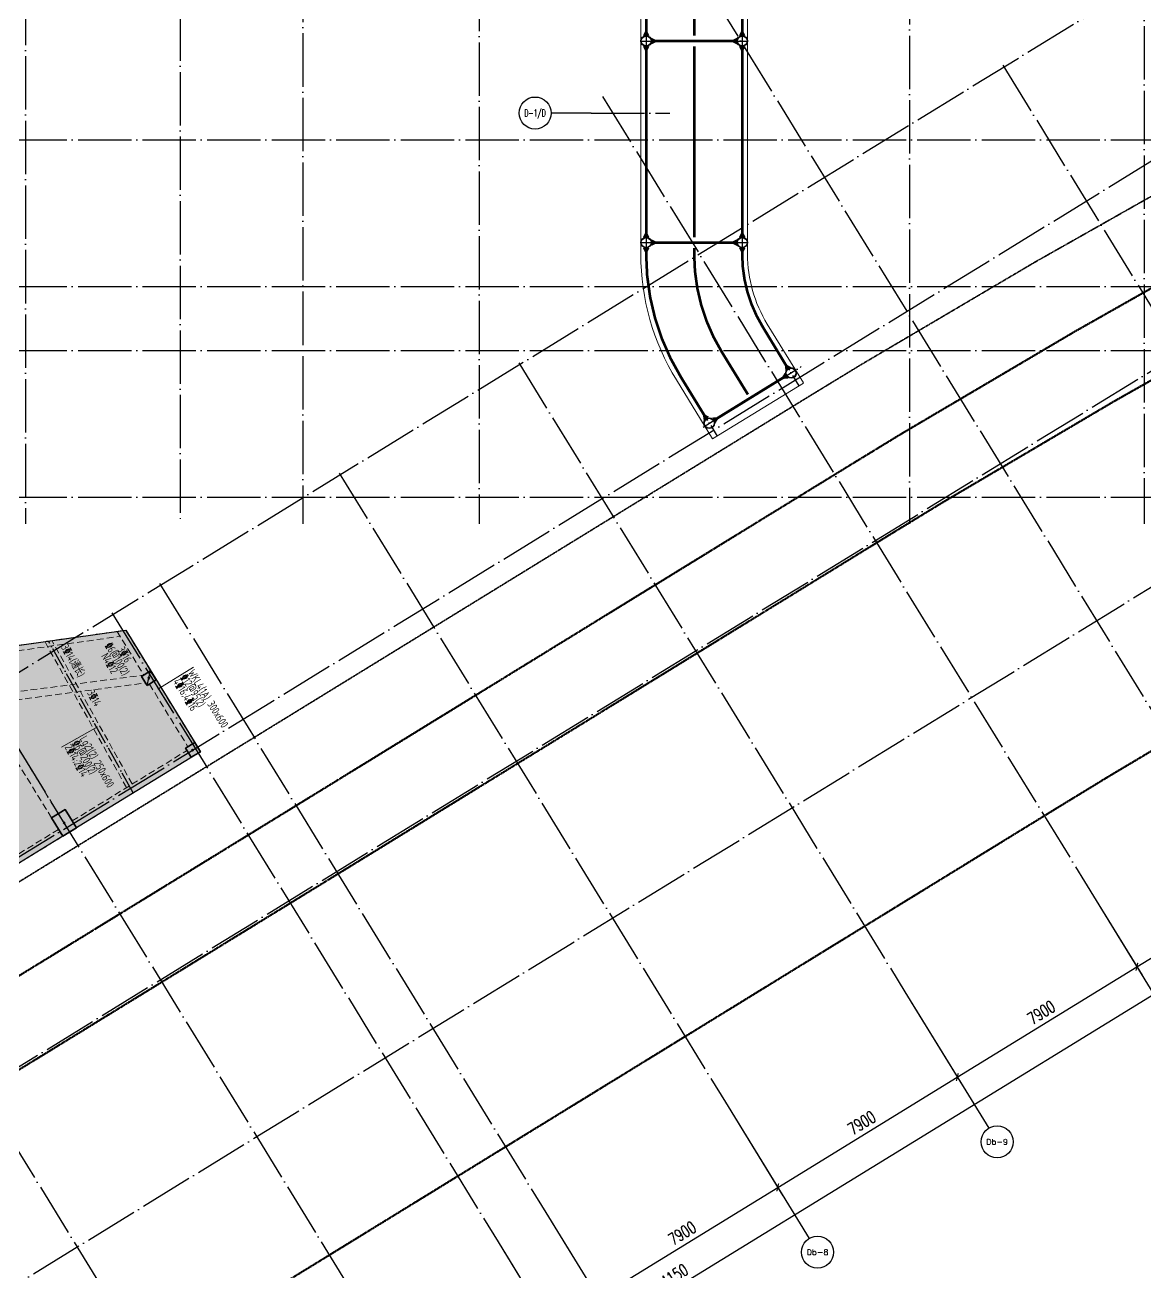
# Model space of a CAD drawing. Header units: millimetres. Extents: x 1089227 to 13101469, y 618865 to 10240562.
# Drawn here: x 3752863 to 3794853, y 4796179 to 4842912 of the extents above; entities that cross this region are included whole.
import ezdxf
from ezdxf.enums import TextEntityAlignment as Align

# ---------------------------------------------------------------- set-up
doc = ezdxf.new("R2010")
doc.units = ezdxf.units.MM
doc.header["$LTSCALE"] = 1000
doc.header["$PDMODE"] = 3
doc.header["$PDSIZE"] = 200
for name, pattern in [('A09-G-CTRL-用地红线+建筑退线_设计区$0$A02-G-MAIN-用地红线+退线_设计区$0$Redline1', [20, 10, -2, 2, -2, 2, -2]), ('A09-G-CTRL-用地红线+建筑退线_设计区$0$Controlline1', [12.8, 8, -1.6, 1.6, -1.6]), ('DOTE', [2.42, 2, -0.2, 0.02, -0.2]), ('GB_DASHDOT3', [1.0675, 0.84, -0.105, 0.0175, -0.105]), ('HIDDEN', [0.375, 0.25, -0.125])]:
    doc.linetypes.add(name, pattern=pattern)
doc.layers.get('0').update_dxf_attribs({"linetype": 'CONTINUOUS'})
doc.layers.get('Defpoints').update_dxf_attribs({"linetype": 'CONTINUOUS'})
for name, color, linetype, lineweight in [('A09-G-CTRL-用地红线+建筑退线_设计区$0$Z-REDL(用地红线)', 10, 'CONTINUOUS', 60), ('A09-G-CTRL-用地红线+建筑退线_设计区$0$Z-REDL-CTRL(建筑控制线)', 40, 'CONTINUOUS', 35), ('S-BEAM-DASH', 4, 'HIDDEN', 0), ('S-BEAM-SE-DASH', 3, 'HIDDEN', 0), ('S-COLU', 30, 'CONTINUOUS', 0), ('S-SLAB-HATCH', 73, 'CONTINUOUS', 0), ('梁原位标注', 7, 'CONTINUOUS', 18), ('梁名称编号', 2, 'CONTINUOUS', 18), ('梁标注引线', 2, 'CONTINUOUS', 18), ('梁集中标注', 2, 'CONTINUOUS', 18)]:
    doc.layers.add(name, color=color, linetype=linetype, lineweight=lineweight)
for name, color, linetype in [('AXIS', 3, 'CONTINUOUS'), ('AXIS_TEXT', 7, 'CONTINUOUS'), ('DOTE', 1, 'DOTE'), ('S-COLU-BEAM', 240, 'CONTINUOUS'), ('S-GRID-DE', 11, 'GB_DASHDOT3'), ('STPM_RBEAM_SIG', 2, 'CONTINUOUS'), ('STPM_RBEAM_THICK', 3, 'CONTINUOUS'), ('TK-TEXT', 7, 'CONTINUOUS'), ('单形心', 4, 'CONTINUOUS'), ('降板范围', 7, 'CONTINUOUS')]:
    doc.layers.add(name, color=color, linetype=linetype)
doc.layers.add('TK-MEMO', color=8, linetype='CONTINUOUS', plot=False)
doc.styles.add('_TCH_AXIS', font='COMPLEX', dxfattribs={"bigfont": 'AllInOneBig.shx'})
doc.styles.add('_TCH_DIM_T3', font='SIMPLEX', dxfattribs={"width": 0.705882, "bigfont": 'AllInOneBig.shx'})
doc.styles.add('COMPLEX', font='COMPLEX', dxfattribs={"bigfont": 'AllInOneBig.shx'})
doc.styles.add('SADITK', font='sadixcsg.shx', dxfattribs={"bigfont": 'AllInOneBig.shx'})
doc.styles.add('SADITK-SX', font='simfang.ttf', dxfattribs={"width": 0.7})
doc.styles.add('Style 1', font='yjkeng.shx', dxfattribs={"width": 0.7, "height": 300, "bigfont": 'yjkchn.shx'})
doc.dimstyles.new('_TCH_ARCH&&150', dxfattribs={"dimtxt": 446.25, "dimasz": 150, "dimexe": 375, "dimexo": 450, "dimgap": 189.375, "dimtad": 1, "dimdec": 0, "dimzin": 0, "dimdsep": 46, "dimtxsty": '_TCH_DIM_T3', "dimblk": 'ARCHTICK', "dimcen": 0.09, "dimclrt": 7, "dimazin": 2, "dimtfac": 1, "dimtdec": 0, "dimtix": 1, "dimtmove": 2, "dimatfit": 3, "dimfxl": 0, "dimtolj": 1, "dimtzin": 0, "dimarcsym": 0})

# ---------------------------------------------------------------- blocks, each defined once
blk = doc.blocks.new('0323最综用地红线')
at = {"layer": 'A09-G-CTRL-用地红线+建筑退线_设计区$0$Z-REDL(用地红线)', "color": 1, "linetype": 'A09-G-CTRL-用地红线+建筑退线_设计区$0$A02-G-MAIN-用地红线+退线_设计区$0$Redline1', "ltscale": 0.0005}
for points in [[(8229113, 3545554), (8225142, 3543308), (8218714, 3539520), (8216843, 3538379), (8196798, 3526063), (8183461, 3517876), (8169550, 3509328)], [(8227645, 3548171), (8223641, 3545906), (8217172, 3542094), (8215277, 3540938), (8195227, 3528619), (8181891, 3520433), (8167979, 3511884), (8158561, 3506101)], [(8153344, 3475908), (8156256, 3487078), (8166404, 3493310), (8175832, 3499100), (8189738, 3507641), (8203075, 3515832), (8223107, 3528134), (8224907, 3529233), (8229091, 3531724)]]:
    blk.add_lwpolyline(points, dxfattribs=at)
at = {"layer": 'A09-G-CTRL-用地红线+建筑退线_设计区$0$Z-REDL-CTRL(建筑控制线)', "linetype": 'A09-G-CTRL-用地红线+建筑退线_设计区$0$Controlline1', "ltscale": 0.0005, "flags": 128}
blk.add_lwpolyline([(8299567, 3686108), (8326626, 3675265), (8336400, 3687495), (8338983, 3690878), (8341712, 3688883), (8341724, 3688834), (8348492, 3681996), (8336495, 3657264), (8335815, 3655857), (8334921, 3653765), (8334408, 3652495), (8333554, 3650188), (8332762, 3647815), (8332296, 3646270), (8331866, 3644682), (8331460, 3643007), (8331063, 3641145), (8330737, 3639422), (8330293, 3636480), (8330017, 3634043), (8329761, 3630317), (8329732, 3627942), (8329763, 3625708), (8329928, 3622644), (8330113, 3620704), (8330325, 3618642), (8330653, 3615645), (8331572, 3606971), (8333151, 3600656), (8334420, 3595620), (8335099, 3592902), (8332162, 3588340), (8329462, 3587873), (8325135, 3587049), (8322510, 3586515), (8319525, 3585891), (8317926, 3585544), (8316578, 3585249), (8315535, 3585011), (8313300, 3584499), (8310791, 3583894), (8309251, 3583537), (8305740, 3582637), (8303918, 3582156), (8302104, 3581668), (8299703, 3581012), (8297227, 3580315), (8295056, 3579682), (8292998, 3579074), (8290643, 3578358), (8288572, 3577710), (8287591, 3577398), (8286161, 3576940), (8284503, 3576401), (8282624, 3575767), (8281086, 3575247), (8278146, 3574222), (8273894, 3572680), (8272471, 3572149), (8271089, 3571640), (8267888, 3570407), (8264331, 3569000), (8260702, 3567515), (8258549, 3566609), (8254947, 3565066), (8252185, 3563832), (8250834, 3563232), (8249176, 3562470), (8247994, 3561930), (8245505, 3560754), (8242980, 3559544), (8239801, 3558013), (8237959, 3557076), (8235838, 3555996), (8233384, 3554698), (8228450, 3552051), (8226178, 3550787), (8222141, 3548504), (8215629, 3544667), (8213710, 3543497), (8193657, 3531175), (8180322, 3522990), (8166408, 3514440), (8156991, 3508658), (8151138, 3505062), (8142685, 3507267), (8121171, 3545747), (8120724, 3546549), (8120233, 3547383), (8119272, 3548967), (8118108, 3550752), (8117067, 3552244), (8115806, 3553970), (8115672, 3554140), (8146431, 3575790), (8162146, 3587599), (8162295, 3588125), (8199863, 3615253), (8204215, 3618404), (8231584, 3638167), (8260590, 3655826), (8295376, 3680010)], close=True, dxfattribs=at)
blk = doc.blocks.new('template_31-施工图_A0_A0_1.0000_3fa9c08c64a9101061c9a26412af947e', base_point=(-1189, 0))
at = {"layer": 'TK-MEMO', "style": 'SADITK', "width": 0.8}
blk.add_text('同一行需多名人员签字时，印刷体签名：1.同一行人名在同一单元中（图框、同个参照或块），若分多个，签字将出错；', height=28.5, dxfattribs=at).set_placement((-1190.26, 882.09), align=Align.BOTTOM_LEFT)
at = {"layer": 'TK-TEXT', "style": 'SADITK-SX', "width": 0.7}
for tag, p in [('市政会签', (-1176, 381.5)), ('园林会签', (-1176, 343.5)), ('幕墙会签', (-1176, 305.5)), ('装饰会签', (-1176, 267.5)), ('燃气会签', (-1176, 229.5)), ('暖通会签', (-1176, 191.5)), ('电气会签', (-1176, 153.5)), ('给排水会签', (-1176, 115.5)), ('结构会签', (-1176, 77.5)), ('建筑会签', (-1176, 39.5))]:
    blk.add_attdef(tag, text='', height=4, rotation=90, dxfattribs=at).set_placement(p, align=Align.MIDDLE_CENTER)
for tag, height, p in [('专业审定', 4, (1134.75, 268)), ('专业审核', 4, (1134.75, 248)), ('项目负责1', 4, (1134.75, 238)), ('项目负责2', 4, (1134.75, 228)), ('专业负责1', 4, (1134.75, 218)), ('专业负责2', 4, (1134.75, 208)), ('专业校对', 4, (1134.75, 198)), ('专业设计', 4, (1134.75, 188)), ('方案设计', 4, (1134.75, 178)), ('专业制图', 4, (1134.75, 168)), ('建设单位_001', 4, (1148.5, 140)), ('建设地点_001', 4, (1148.5, 124)), ('工程名称_001', 4, (1148.5, 106)), ('子项名称_001', 4, (1148.5, 86)), ('图纸名称_001', 4, (1148.5, 66)), ('版次', 4, (1129.5, 53)), ('日期', 4, (1165, 53)), ('图别', 4, (1129.5, 43)), ('图号', 4, (1165, 43)), ('合同号', 4, (1136, 30)), ('项目编号1', 2, (1114.06, 13.58)), ('阶段编号1', 2, (1132.25, 13.75)), ('子项编号1', 2, (1144.75, 13.75))]:
    blk.add_attdef(tag, text='', height=height, dxfattribs=at).set_placement(p, align=Align.MIDDLE_CENTER)
blk = doc.blocks.new('_AXISO')
blk.add_circle((0, 0), 0.5)
at = {"layer": 'AXIS_TEXT', "style": 'COMPLEX', "width": 1.041667}
blk.add_attdef('A', text='', height=0.56, dxfattribs=at).set_placement((-0.25, -0.28), (0.25, -0.28), align=Align.FIT)
blk = doc.blocks.new('_ArchTick')
at = {"color": 0, "linetype": 'ByBlock', "const_width": 0.3}
blk.add_lwpolyline([(-0.71, -0.71), (0.71, 0.71)], dxfattribs=at)
blk = doc.blocks.new('*D436')
at = {"layer": 'AXIS', "color": 0, "lineweight": -2, "transparency": 16777216}
for p, q in [((-93376, -3736), (-90824, -7890)), ((-162726, -51612), (-91021, -7571)), ((-165081, -47777), (-162529, -51931))]:
    blk.add_line(p, q, dxfattribs=at)
at = {"layer": 'Defpoints', "color": 0, "transparency": 16777216}
for p in [(-93611, -3353), (-91021, -7571), (-165316, -47394)]:
    blk.add_point(p, dxfattribs=at)
at = {"layer": 'AXIS', "color": 0, "lineweight": -2, "transparency": 16777216, "xscale": 150, "yscale": 150, "zscale": 150}
for p, rotation in [((-91021, -7571), 31.5582956550233), ((-162726, -51612), 211.5582956550233)]:
    blk.add_blockref('_ArchTick', p, dxfattribs=dict(at, rotation=rotation))
at = {"layer": 'AXIS', "color": 7, "transparency": 16777216, "insert": (-127089, -29240), "char_height": 446.2, "attachment_point": 5, "rotation": 31.5583, "style": '_TCH_DIM_T3'}
blk.add_mtext('\\A1;84150', dxfattribs=at)
blk = doc.blocks.new('*D441')
at = {"layer": 'AXIS', "color": 0, "lineweight": -2, "transparency": 16777216}
for p, q in [((-133340, -28282), (-131416, -31413)), ((-138154, -31239), (-136231, -34370)), ((-136427, -34051), (-131613, -31094))]:
    blk.add_line(p, q, dxfattribs=at)
at = {"layer": 'Defpoints', "color": 0, "transparency": 16777216}
for p in [(-133575, -27898), (-138390, -30855), (-131613, -31094)]:
    blk.add_point(p, dxfattribs=at)
at = {"layer": 'AXIS', "color": 0, "lineweight": -2, "transparency": 16777216, "xscale": 150, "yscale": 150, "zscale": 150}
for p, rotation in [((-131613, -31094), 31.5582956550205), ((-136427, -34051), 211.5582956550205)]:
    blk.add_blockref('_ArchTick', p, dxfattribs=dict(at, rotation=rotation))
at = {"layer": 'AXIS', "color": 7, "transparency": 16777216, "insert": (-134236, -32221), "char_height": 446.2, "attachment_point": 5, "rotation": 31.5583, "style": '_TCH_DIM_T3'}
blk.add_mtext('\\A1;5650', dxfattribs=at)
blk = doc.blocks.new('*D442')
at = {"layer": 'AXIS', "color": 0, "lineweight": -2, "transparency": 16777216}
for p, q in [((-131550, -27183), (-129627, -30314)), ((-133340, -28282), (-131416, -31413)), ((-131613, -31094), (-129823, -29995))]:
    blk.add_line(p, q, dxfattribs=at)
at = {"layer": 'Defpoints', "color": 0, "transparency": 16777216}
for p in [(-131786, -26799), (-133575, -27898), (-129823, -29995)]:
    blk.add_point(p, dxfattribs=at)
at = {"layer": 'AXIS', "color": 0, "lineweight": -2, "transparency": 16777216, "xscale": 150, "yscale": 150, "zscale": 150}
for p, rotation in [((-129823, -29995), 31.55829565502717), ((-131613, -31094), 211.5582956550272)]:
    blk.add_blockref('_ArchTick', p, dxfattribs=dict(at, rotation=rotation))
at = {"layer": 'AXIS', "color": 7, "transparency": 16777216, "insert": (-130934, -30193), "char_height": 446.2, "attachment_point": 5, "rotation": 31.5583, "style": '_TCH_DIM_T3'}
blk.add_mtext('\\A1;2100', dxfattribs=at)
blk = doc.blocks.new('*D443')
at = {"layer": 'AXIS', "color": 0, "lineweight": -2, "transparency": 16777216}
for p, q in [((-124819, -23048), (-122895, -26180)), ((-129823, -29995), (-123092, -25860)), ((-131550, -27183), (-129627, -30314))]:
    blk.add_line(p, q, dxfattribs=at)
at = {"layer": 'Defpoints', "color": 0, "transparency": 16777216}
for p in [(-125054, -22665), (-123092, -25860), (-131786, -26799)]:
    blk.add_point(p, dxfattribs=at)
at = {"layer": 'AXIS', "color": 0, "lineweight": -2, "transparency": 16777216, "xscale": 150, "yscale": 150, "zscale": 150}
for p, rotation in [((-123092, -25860), 31.55829565502443), ((-129823, -29995), 211.5582956550244)]:
    blk.add_blockref('_ArchTick', p, dxfattribs=dict(at, rotation=rotation))
at = {"layer": 'AXIS', "color": 7, "transparency": 16777216, "insert": (-126673, -27576), "char_height": 446.2, "attachment_point": 5, "rotation": 31.5583, "style": '_TCH_DIM_T3'}
blk.add_mtext('\\A1;7900', dxfattribs=at)
blk = doc.blocks.new('*D444')
at = {"layer": 'AXIS', "color": 0, "lineweight": -2, "transparency": 16777216}
for p, q in [((-118087, -18914), (-116164, -22045)), ((-123092, -25860), (-116360, -21726)), ((-124819, -23048), (-122895, -26180))]:
    blk.add_line(p, q, dxfattribs=at)
at = {"layer": 'Defpoints', "color": 0, "transparency": 16777216}
for p in [(-118323, -18530), (-116360, -21726), (-125054, -22665)]:
    blk.add_point(p, dxfattribs=at)
at = {"layer": 'AXIS', "color": 0, "lineweight": -2, "transparency": 16777216, "xscale": 150, "yscale": 150, "zscale": 150}
for p, rotation in [((-116360, -21726), 31.55829565502443), ((-123092, -25860), 211.5582956550244)]:
    blk.add_blockref('_ArchTick', p, dxfattribs=dict(at, rotation=rotation))
at = {"layer": 'AXIS', "color": 7, "transparency": 16777216, "insert": (-119942, -23441), "char_height": 446.2, "attachment_point": 5, "rotation": 31.5583, "style": '_TCH_DIM_T3'}
blk.add_mtext('\\A1;7900', dxfattribs=at)
blk = doc.blocks.new('*D445')
at = {"layer": 'AXIS', "color": 0, "lineweight": -2, "transparency": 16777216}
for p, q in [((-111355, -14779), (-109432, -17911)), ((-116360, -21726), (-109628, -17591)), ((-118087, -18914), (-116164, -22045))]:
    blk.add_line(p, q, dxfattribs=at)
at = {"layer": 'Defpoints', "color": 0, "transparency": 16777216}
for p in [(-111591, -14396), (-109628, -17591), (-118323, -18530)]:
    blk.add_point(p, dxfattribs=at)
at = {"layer": 'AXIS', "color": 0, "lineweight": -2, "transparency": 16777216, "xscale": 150, "yscale": 150, "zscale": 150}
for p, rotation in [((-109628, -17591), 31.55829565502443), ((-116360, -21726), 211.5582956550244)]:
    blk.add_blockref('_ArchTick', p, dxfattribs=dict(at, rotation=rotation))
at = {"layer": 'AXIS', "color": 7, "transparency": 16777216, "insert": (-113210, -19307), "char_height": 446.2, "attachment_point": 5, "rotation": 31.5583, "style": '_TCH_DIM_T3'}
blk.add_mtext('\\A1;7900', dxfattribs=at)
blk = doc.blocks.new('*D446')
at = {"layer": 'AXIS', "color": 0, "lineweight": -2, "transparency": 16777216}
for p, q in [((-106669, -11901), (-104745, -15032)), ((-111355, -14779), (-109432, -17911)), ((-109628, -17591), (-104942, -14713))]:
    blk.add_line(p, q, dxfattribs=at)
at = {"layer": 'Defpoints', "color": 0, "transparency": 16777216}
for p in [(-106904, -11517), (-111591, -14396), (-104942, -14713)]:
    blk.add_point(p, dxfattribs=at)
at = {"layer": 'AXIS', "color": 0, "lineweight": -2, "transparency": 16777216, "xscale": 150, "yscale": 150, "zscale": 150}
for p, rotation in [((-104942, -14713), 31.55829565502152), ((-109628, -17591), 211.5582956550216)]:
    blk.add_blockref('_ArchTick', p, dxfattribs=dict(at, rotation=rotation))
at = {"layer": 'AXIS', "color": 7, "transparency": 16777216, "insert": (-107501, -15800), "char_height": 446.2, "attachment_point": 5, "rotation": 31.5583, "style": '_TCH_DIM_T3'}
blk.add_mtext('\\A1;5500', dxfattribs=at)
blk = doc.blocks.new('BANWANG_XINGXIN')
at = {"color": 0}
for points in [[(0.71, 0.71), (-0.71, -0.71)], [(-0.71, 0.71), (0.71, -0.71)]]:
    blk.add_lwpolyline(points, dxfattribs=at)
blk = doc.blocks.new('1F柱网-0808')
at = {"color": 2, "linetype": 'ByBlock'}
for centre, radius in [((56789, 69789), 200), ((56789, 69789), 184), ((60389, 69789), 200), ((60389, 69789), 184), ((56789, 62239), 200), ((56789, 62239), 184), ((60389, 62239), 200), ((60389, 62239), 184), ((62220, 57353), 200), ((62220, 57353), 184), ((59152, 55469), 200), ((59152, 55469), 184)]:
    blk.add_circle(centre, radius, dxfattribs=at)
at = {"layer": 'S-COLU', "lineweight": 35}
for points in [[(38081, 45638), (38422, 45848), (38213, 46189), (37872, 45979)], [(34920, 39994), (34501, 40676), (35012, 40990), (35431, 40308)]]:
    blk.add_lwpolyline(points, close=True, dxfattribs=at)
at = {"layer": 'S-COLU-BEAM', "lineweight": 35}
blk.add_lwpolyline([(39736, 42951), (40077, 43161), (39867, 43502), (39526, 43292)], close=True, dxfattribs=at)
at = {"layer": '单形心', "xscale": 50, "yscale": 50, "zscale": 50}
for p in [(38147, 45913), (39774, 43216), (34966, 40492)]:
    blk.add_blockref('BANWANG_XINGXIN', p, dxfattribs=at)
blk = doc.blocks.new('2FJGBZ')
at = {"layer": 'S-SLAB-HATCH'}
h = blk.add_hatch(dxfattribs=at)
h.set_pattern_fill('GRASS', color=256, scale=150, angle=8)
h.set_pattern_definition([(98.0000004, (-5457252.86, 1932872.46), (-338.085388, 254.76561), [79.374198, -519.303045]), (53, (-5457252.86, 1932872.46), (-338.08562, 254.765784), [79.374198, -343.954845]), (143, (-5457252.86, 1932872.46), (-254.765784, -338.08562), [79.374198, -343.954845])])
h.paths.add_polyline_path([(15281, 27932), (15106, 27833), (14089, 29483), (14429, 29693), (14220, 30033), (14048, 29928), (12238, 32885), (11986, 34618), (14806, 35014), (14841, 34766), (15435, 34850), (15296, 35840), (15049, 35805), (14784, 37687), (14735, 37680), (14568, 38869), (14054, 42532), (15292, 42707), (15389, 42014), (15786, 42070), (15647, 43059), (14013, 42830), (13886, 43721), (13985, 43736), (13891, 44416), (37277, 47715), (40077, 43161), (34920, 39994), (28083, 35793), (15579, 28114)])
at = {"layer": 'S-BEAM-DASH', "linetype": 'Continuous'}
blk.add_line((59278, 54881), (62687, 56974), dxfattribs=at)
at = {"layer": 'S-BEAM-DASH'}
for p, q in [((13888, 44428), (37248, 47710)), ((36954, 47669), (37959, 46033)), ((38214, 46189), (37272, 47724)), ((13916, 44230), (37082, 47484)), ((32228, 45280), (37953, 46029)), ((38427, 45844), (39866, 43501)), ((32400, 45000), (38022, 45735)), ((38168, 45692), (39610, 43344)), ((34757, 40833), (32268, 44885)), ((34501, 40676), (32012, 44728)), ((35274, 40564), (39554, 43192)), ((35431, 40308), (39711, 42937)), ((34763, 40250), (28266, 36259)), ((34920, 39994), (28423, 36003))]:
    blk.add_line(p, q, dxfattribs=at)
at = {"layer": 'S-BEAM-DASH', "linetype": 'Continuous'}
for points in [[(56589, 75539), (56589, 61802, 0.138567), (57920, 57092), (59278, 54881)], [(60589, 75539), (60589, 61802, 0.138567), (61329, 59186), (62685, 56978)]]:
    blk.add_lwpolyline(points, format="xyb", dxfattribs=at)
at = {"layer": 'S-BEAM-SE-DASH'}
for p, q in [((37308, 41819), (34246, 47288)), ((37521, 41950), (34512, 47325))]:
    blk.add_line(p, q, dxfattribs=at)
at = {"layer": 'S-GRID-DE'}
for p, q in [((56589, 69789), (60589, 69789)), ((56589, 62239), (60589, 62239)), ((37561, 41622), (34379, 47306)), ((38081, 45638), (38212, 46188))]:
    blk.add_line(p, q, dxfattribs=at)
for points in [[(56789, 75539), (56789, 61802, 0.138567), (58091, 57197), (59449, 54986)], [(60389, 75539), (60389, 61802, 0.138567), (61158, 59081), (62514, 56873)]]:
    blk.add_lwpolyline(points, format="xyb", dxfattribs=at)
blk.add_lwpolyline([(58920, 55326), (62604, 57589)], dxfattribs=at)
at = {"layer": 'STPM_RBEAM_SIG'}
for points in [[(56789, 69989, 250, 0, 0), (56789, 70239, 250, 0, 0)], [(60389, 69989, 250, 0, 0), (60389, 70239, 250, 0, 0)], [(56789, 69589, 250, 0, 0), (56789, 69339, 250, 0, 0)], [(56989, 69789, 250, 0, 0), (57239, 69789, 250, 0, 0)], [(60189, 69789, 250, 0, 0), (59939, 69789, 250, 0, 0)], [(60389, 69589, 250, 0, 0), (60389, 69339, 250, 0, 0)], [(56789, 62439, 250, 0, 0), (56789, 62689, 250, 0, 0)], [(60389, 62439, 250, 0, 0), (60389, 62689, 250, 0, 0)], [(56789, 62039, 250, 0, 0), (56789, 61789, 250, 0, 0)], [(56989, 62239, 250, 0, 0), (57239, 62239, 250, 0, 0)], [(60189, 62239, 250, 0, 0), (59939, 62239, 250, 0, 0)], [(60389, 62039, 250, 0, 0), (60389, 61789, 250, 0, 0)], [(62114, 57503, 250, 0, 0), (61974, 57710, 250, 0, 0)], [(62047, 57252, 250, 0, 0), (61834, 57121, 250, 0, 0)], [(59047, 55639, 250, 0, 0), (58907, 55846, 250, 0, 0)], [(59323, 55573, 250, 0, 0), (59536, 55704, 250, 0, 0)]]:
    blk.add_lwpolyline(points, format="xyseb", dxfattribs=at)
at = {"layer": 'STPM_RBEAM_THICK', "const_width": 100}
for points in [[(56789, 69989), (56789, 75539)], [(58589, 69989), (58589, 75539)], [(60389, 69989), (60389, 75539)], [(56789, 69589), (56789, 62439)], [(56989, 69789), (60189, 69789)], [(58589, 69589), (58589, 62439)], [(60389, 69589), (60389, 62439)], [(56989, 62239), (60189, 62239)], [(59323, 55573), (62047, 57252)]]:
    blk.add_lwpolyline(points, dxfattribs=at)
for points in [[(56789, 62039), (56789, 61802, 0.138567), (58091, 57197), (59047, 55639)], [(58589, 62039), (58589, 61802, 0.138567), (59624, 58139), (60603, 56546)], [(60389, 62039), (60389, 61802, 0.138567), (61158, 59081), (62114, 57503)]]:
    blk.add_lwpolyline(points, format="xyb", dxfattribs=at)
at = {"layer": '降板范围'}
blk.add_lwpolyline([(13891, 44416), (37277, 47715), (40077, 43161), (34920, 39994), (28083, 35793)], dxfattribs=at)
blk.add_blockref('1F柱网-0808', (0, 0))
blk = doc.blocks.new('裙房轴网260428')
at = {"layer": 'AXIS'}
for p, q in [((-130088.3, 14400), (-131588.3, 14400)), ((-111590.9, -14395.6), (-108450.7, -19508.3)), ((-118322.5, -18530.2), (-115182.3, -23642.9)), ((-125054.2, -22664.8), (-121914, -27777.5)), ((-131785.8, -26799.4), (-128645.6, -31912.1)), ((-133575.3, -27898.5), (-130435.1, -33011.1))]:
    blk.add_line(p, q, dxfattribs=at)
at = {"layer": 'DOTE', "color": 16, "linetype": 'DOTE'}
for p, q in [((-109350, 82992.6), (-109350, -1000)), ((-118150, 80217.5), (-118150, -1000)), ((-134290, 75127.8), (-134290, -1000)), ((-140890, 73046.5), (-140890, -1000)), ((-145490, 71595.9), (-145490, -1000)), ((-151290, 69766.8), (-151290, -1000)), ((-187949.8, -28914.8), (-108051.9, 20158.4)), ((-125637.9, 18983.6), (-106904.2, -11517.2)), ((-114651.6, 16191.2), (-100172.6, -7382.6)), ((-176669, -28910.2), (-104964, 15130.9)), ((-129659.1, 15021.8), (-111590.8, -14395.7)), ((-130088.3, 14400), (-127135.2, 14400)), ((-163840, 13400), (-43972.1, 13400)), ((-173162.4, -34619.3), (-101457.5, 9421.8)), ((-163840, 7900), (-61623.3, 7900)), ((-163840, 5500), (-61623.3, 5500)), ((-132801.5, 5043.5), (-118322.5, -18530.3)), ((-169551.2, -40498.9), (-97846.3, 3542.3)), ((-139533.2, 908.9), (-125054.1, -22664.9)), ((-163840, 0), (-61623.3, 0)), ((-146264.8, -3225.7), (-131785.8, -26799.5)), ((-148054.3, -4324.8), (-133575.2, -27898.5)), ((-152868.7, -7281.8), (-138389.6, -30855.5)), ((-159600.3, -11416.4), (-145121.3, -34990.1))]:
    blk.add_line(p, q, dxfattribs=at)
at = {"layer": 'AXIS'}
ref = blk.add_blockref('_AXISO', (-132188.3, 14400), dxfattribs=dict(at, xscale=1200, yscale=1200, zscale=1200))
ref.add_attrib('A', 'D-1/D', dxfattribs={"layer": 'AXIS_TEXT', "height": 251.45, "style": '_TCH_AXIS', "width": 0.65625}).set_placement((-132589, 14274.3), (-131787.5, 14274.3), align=Align.FIT)
ref = blk.add_blockref('_AXISO', (-114868.3, -24154.1), dxfattribs=dict(at, xscale=1200, yscale=1200, zscale=1200))
ref.add_attrib('A', 'Db-9', dxfattribs={"layer": 'AXIS_TEXT', "height": 206.04, "style": '_TCH_AXIS'}).set_placement((-115275.5, -24257.2), (-114461.1, -24257.2), align=Align.FIT)
ref = blk.add_blockref('_AXISO', (-121600, -28288.7), dxfattribs=dict(at, xscale=1200, yscale=1200, zscale=1200))
ref.add_attrib('A', 'Db-8', dxfattribs={"layer": 'AXIS_TEXT', "height": 206.04, "style": '_TCH_AXIS'}).set_placement((-122007.1, -28391.8), (-121192.8, -28391.8), align=Align.FIT)
for p1, p2, distance, picture, middle in [((-165316.3, -47393.9), (-93611.4, -3352.6), -4950, '*D436', (-127089.1, -29239.7)), ((-111590.9, -14395.6), (-106904.3, -11517.1), -3750, '*D446', (-107500.8, -15800.3)), ((-118322.5, -18530.2), (-111590.9, -14395.6), -3750, '*D445', (-113210, -19306.8)), ((-125054.2, -22664.8), (-118322.5, -18530.2), -3750, '*D444', (-119941.6, -23441.4)), ((-131785.8, -26799.4), (-125054.2, -22664.8), -3750, '*D443', (-126673.3, -27576)), ((-133575.3, -27898.5), (-131785.8, -26799.4), -3750, '*D442', (-130933.8, -30192.9)), ((-138389.7, -30855.5), (-133575.3, -27898.5), -3750, '*D441', (-134235.7, -32220.9))]:
    dim = blk.add_aligned_dim(p1=p1, p2=p2, distance=distance, dimstyle='_TCH_ARCH&&150', dxfattribs=at)
    dim.commit()
    dim.dimension.update_dxf_attribs({"geometry": picture, "text_midpoint": middle})
blk = doc.blocks.new('04地块地下轴网260428')
blk.add_blockref('裙房轴网260428', (0, 0))

msp = doc.modelspace()

# ---------------------------------------------------------------- linework, layer by layer
at = {"layer": '梁标注引线', "color": 6, "lineweight": 18}
msp.add_line((3757840.927, 4818027.577), (3759181.389, 4818850.822), dxfattribs=at)
at = {"layer": '梁标注引线', "color": 3, "lineweight": 18}
msp.add_line((3755584.97, 4816610.591), (3754236.932, 4815849.449), dxfattribs=at)

# ---------------------------------------------------------------- block references
for name, p in [('2FJGBZ', (3719362.209, 4772518.421)), ('0323最综用地红线', (-4431405.957, 1285525.343)), ('04地块地下轴网260428', (3904175.334, 4825211.796))]:
    msp.add_blockref(name, p)
at = {"xscale": 150, "yscale": 150, "zscale": 150, "rotation": 35.00532206532363}
msp.add_blockref('template_31-施工图_A0_A0_1.0000_3fa9c08c64a9101061c9a26412af947e', (3701586.318, 4721512.406), dxfattribs=at)

# ---------------------------------------------------------------- texts
at = {"layer": '梁原位标注', "style": 'Style 1', "width": 0.7}
msp.add_text('3%%13314(通长)', height=300, rotation=-60.5496475, dxfattribs=at).set_placement((3754453.829, 4818969.854), align=Align.BOTTOM_CENTER)
for s, p in [('%%1326@100(2)', (3756450.681, 4819228.976)), ('3%%13316', (3756731.516, 4819392.55)), ('N4%%13312', (3756169.845, 4819065.402))]:
    msp.add_text(s, height=300, rotation=-59.7811624, dxfattribs=at).set_placement(p, align=Align.TOP_CENTER)
msp.add_text('3%%13314', height=300, rotation=-60.5496475, dxfattribs=at).set_placement((3755102.959, 4817840.536), align=Align.BOTTOM_LEFT)
at = {"layer": '梁名称编号', "color": 6, "style": 'Style 1', "width": 0.7}
msp.add_text('WKL4(1A) 300x600', height=300, rotation=-58.443825, dxfattribs=at).set_placement((3759212.789, 4818799.694), align=Align.TOP_LEFT)
at = {"layer": '梁名称编号', "color": 3, "style": 'Style 1', "width": 0.7}
msp.add_text('Lg21(2) 250x600', height=300, rotation=-60.5496475, dxfattribs=at).set_placement((3754832.441, 4816116.787), align=Align.BOTTOM_LEFT)
at = {"layer": '梁集中标注', "color": 6, "style": 'Style 1', "width": 0.7}
for s, p in [('4%%13316;4%%13316', (3758658.906, 4818459.527)), ('%%13212@95(2)', (3758935.848, 4818629.611))]:
    msp.add_text(s, height=300, rotation=-58.443825, dxfattribs=at).set_placement(p, align=Align.TOP_LEFT)
at = {"layer": '梁集中标注', "color": 3, "style": 'Style 1', "width": 0.7}
for s, p in [('2%%13314;2%%13314', (3754266.432, 4815797.202)), ('%%1326@200(2)', (3754549.436, 4815956.995))]:
    msp.add_text(s, height=300, rotation=-60.5496475, dxfattribs=at).set_placement(p, align=Align.BOTTOM_LEFT)

doc.saveas('drawing.dxf')
